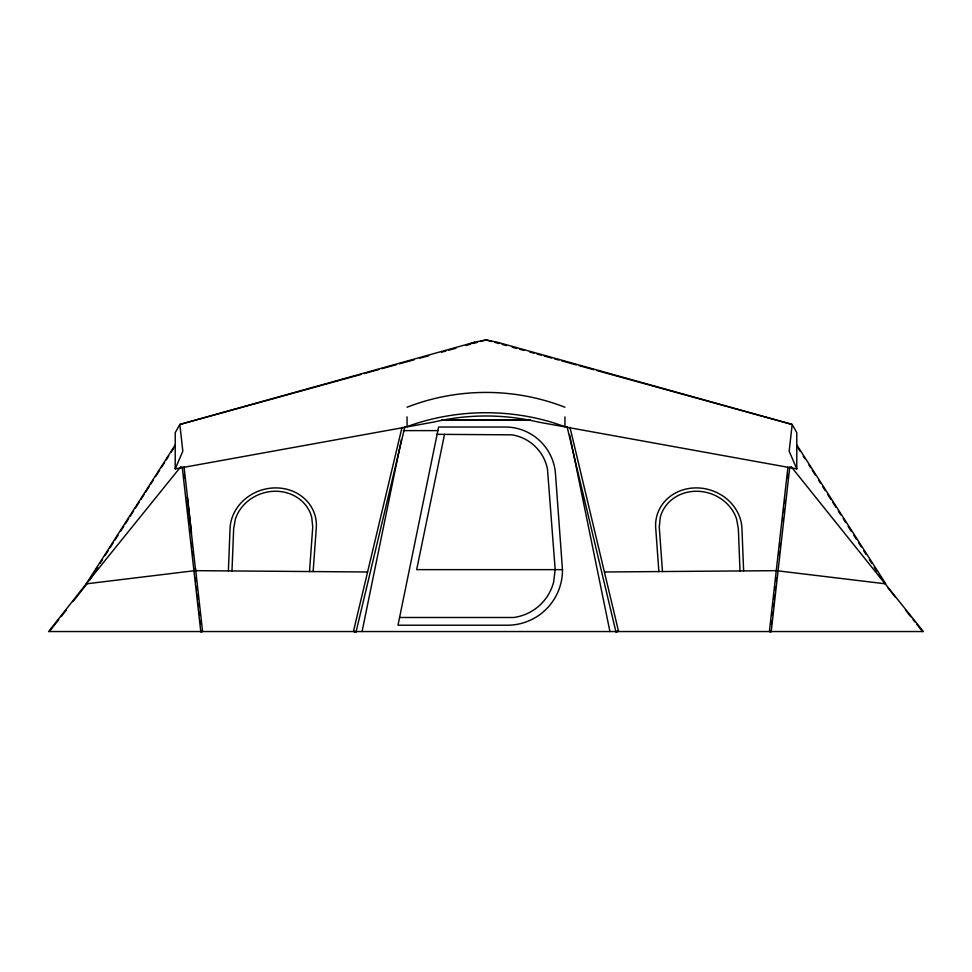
<?xml version="1.0" encoding="UTF-8"?>
<svg xmlns="http://www.w3.org/2000/svg" width="972" height="972" viewBox="0 0 972 972"><rect width="100%" height="100%" fill="white"/><g stroke="black" fill="none" stroke-linecap="round" stroke-linejoin="round"><path stroke-width="1.46" d="M228.384 570.916L230.048 528.537A43.558 39.354 -17.5 0 1 274.76 487.908A43.558 39.354 -17.5 0 1 316.374 526.763L313.13 571.572M231.992 570.941L233.657 528.671L235.406 519.012A39.876 36.037 -17.5 0 1 274.626 491.261A39.876 36.037 -17.5 0 1 311.745 517.444L312.741 527.006L309.521 571.548M787.915 467.18L769.399 631.545L771.209 631.642L769.532 631.472M771.136 624.206L771.476 621.193M772.133 615.398L772.473 612.311M773.129 606.516L773.457 603.576M773.979 599.007L774.453 594.743M774.976 590.125L775.316 587.173M775.948 581.487L776.324 578.206M778.912 555.17L779.252 552.218M779.872 546.701L780.249 543.372M782.739 521.199L783.08 518.197M783.736 512.414L784.1 509.182M784.744 503.399L785.084 500.398M787.612 478.042L788.013 474.385M771.221 631.545L789.762 467.034M615.92 631.812L618.52 631.278L615.92 631.812L567.077 426.659M362.07 631.545L401.424 439.478M444.544 434.326L416.672 569.641L562.472 569.641L555.474 473.765A50.435 50.435 0 0 0 506.947 427.036L438.603 427.036L397.998 625.215L507.348 625.215A55.125 55.125 0 0 0 562.472 569.641M404.923 426.659L356.08 631.812L354.671 631.994L353.48 631.278L402.031 427.328M175.215 468.881L182.833 451.202L179.82 424.46L474.725 342.205L486 339.933L497.263 342.205L792.18 424.46L796.785 432.686L796.785 468.881L538.439 422.103A204.958 183.684 0 0 0 433.561 422.103L175.215 468.881L175.215 432.686L179.82 424.46L361.365 374.342M89.46 579.968L92.729 574.865M94.357 572.314L97.625 567.198M100.08 563.371L102.522 559.544M104.976 555.705L108.244 550.602M109.872 548.05L113.141 542.935M114.769 540.383L118.037 535.28M120.492 531.441L123.76 526.338M125.388 523.787L128.656 518.671M130.284 516.12L133.553 511.017M135.181 508.453L139.263 502.074M140.904 499.523L144.16 494.408M145.8 491.856L149.068 486.753M150.696 484.19L153.151 480.362M155.593 476.535L159.675 470.144M161.316 467.593L164.572 462.49M166.212 459.938L168.654 456.099M171.108 452.272L173.563 448.444M89.485 580.15L92.777 575.278M353.48 631.278L356.08 631.812M175.167 445.03L86.204 583.856L48.6 631.545L923.4 631.545L791.062 466.536M49.402 631.484L58.806 619.565M61.066 616.698L66.424 609.906M72.912 601.68L87.018 583.808M180.938 466.536L86.204 583.856L194.825 570.661L367.452 571.986M469.172 344.331L474.713 342.205M202.589 631.448L200.791 631.642L202.589 631.448L195.481 568.341M364.281 373.54L378.922 369.494M381.85 368.692L396.479 364.646M399.407 363.844L414.048 359.798M419.892 358.182L428.676 355.764M441.604 352.192L445.893 351.001M448.76 350.212L455.917 348.243M465.953 345.473L470.241 344.282M473.109 343.493L477.41 342.302M480.265 341.512L486 339.933L491.832 341.549M604.548 571.986L777.175 570.661M441.555 420.026L530.445 420.026M442.333 420.208L529.667 420.208M403.234 430.608L437.862 430.608M437.108 434.326L511.916 434.836A43.133 43.133 0 0 1 547.479 469.087L555.182 569.641L553.615 582.155A47.822 47.822 0 0 1 513.617 617.499L399.577 617.487M776.264 570.661L885.796 583.856L796.833 445.03M494.748 342.351L499.122 343.553M502.038 344.367L506.412 345.57M512.232 347.174L516.606 348.389M519.522 349.191L523.896 350.394M529.728 352.01L534.102 353.213M537.018 354.015L541.392 355.23M544.308 356.031L551.598 358.048M554.514 358.85L558.888 360.053M561.792 360.855L576.372 364.889M579.288 365.691L593.868 369.712M596.784 370.514L792.18 424.46L789.167 451.202L796.785 468.881M887.703 587.44L895.224 596.978M905.467 609.966L910.825 616.758M913.085 619.626L914.968 622.007M916.851 624.389L922.489 631.545M798.328 448.493L799.968 451.057M803.237 456.16L804.865 458.711M808.947 465.102L810.575 467.654M812.215 470.205L815.484 475.32M818.74 480.423L820.38 482.975M822.822 486.802L825.277 490.641M827.731 494.469L830.987 499.584M832.627 502.135L835.896 507.238M838.338 511.065L840.792 514.905M843.234 518.732L845.689 522.559M848.143 526.399L851.399 531.502M853.853 535.329L856.308 539.168M858.75 542.996L861.204 546.823M863.646 550.662L866.101 554.49M869.369 559.593L871.811 563.432M874.265 567.259L876.72 571.086M879.162 574.926L881.616 578.753M569.969 427.328L618.52 631.278M569.628 434.812L609.93 631.545M184.048 466.827L191.496 532.948M187.353 497.105L195.627 570.6M183.987 474.385L184.388 478.042M186.916 500.398L187.256 503.399M187.9 509.182L188.264 512.414M188.92 518.197L189.261 521.199M191.751 543.372L192.128 546.701M192.748 552.218L193.088 555.17M195.676 578.206L196.052 581.487M196.684 587.173L197.024 590.125M197.547 594.743L198.021 599.007M198.543 603.576L198.871 606.516M199.527 612.311L199.868 615.398M200.524 621.193L200.864 624.206M182.238 467.034L200.779 631.545M662.479 571.548L659.259 527.006L660.255 517.444A39.876 36.037 17.5 0 1 697.374 491.261A39.876 36.037 17.5 0 1 736.594 519.012L738.343 528.671L740.008 570.941M658.87 571.572L655.626 526.763A43.558 39.354 17.5 0 1 697.24 487.908A43.558 39.354 17.5 0 1 741.952 528.537L743.616 570.916M564.939 416.927L564.939 426.623L552.303 422.419A208.603 186.952 0 0 0 407.061 426.623L407.061 416.927M407.061 407.232A208.603 199.126 0 0 1 564.939 407.232"/></g></svg>
